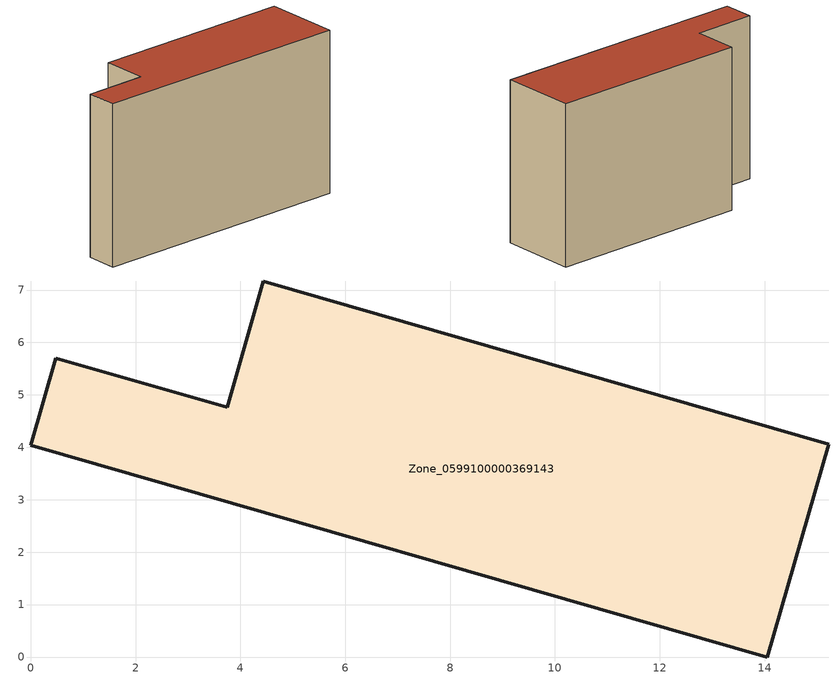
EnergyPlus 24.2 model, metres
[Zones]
Zone_0599100000369143
 floor ground (C_G): 14.05,0 0,4.04 0.47,5.7 3.75,4.77 4.44,7.17 15.22,4.06 z0
 wall outside (C_F): 0,4.04 14.05,0 15.22,4.06 4.44,7.17 3.75,4.77 0.47,5.7 0,4.04 z0:8.95
 roof outside (C_R): 0.47,5.7 0,4.04 14.05,0 15.22,4.06 4.44,7.17 3.75,4.77 z8.95
[BUILDING]
Pand.0599100000369143: North Axis=0; Terrain=City; Loads Convergence Tolerance Value=0.04; Temperature Convergence Tolerance Value=0.4; Solar Distribution=FullExterior; Maximum Number of Warmup Days=25; Minimum Number of Warmup Days=1
[Site:Location]
Rotterdam.The.Hague.AP_ZH_NLD Design_Conditions: Latitude=51.96; Longitude=4.45; Time Zone=1; Elevation=-4.5
[SITE:GROUNDTEMPERATURE:BUILDINGSURFACE]
18, 18, 18, 18, 18, 18, 18, 18, 18, 18, 18, 18
[MATERIAL] Thermal Absorptance=0.9; Solar Absorptance=0.7; Visible Absorptance=0.7
Name | Roughness | Thickness | Conductivity | Density | Specific Heat
G.TI.1992-2005 | MediumSmooth | 0.15 | 0.06 | 540 | 1210
F.TI.1992-2005 | Rough | 0.3 | 0.12 | 1920 | 840
R.TI.1992-2005 | MediumRough | 0.2 | 0.08 | 1500 | 1000
[CONSTRUCTION]
C_G: G.TI.1992-2005
C_F: F.TI.1992-2005
C_R: R.TI.1992-2005
[ZONE]
Zone_0599100000369143: Type=1; Multiplier=1; Ceiling Height=Autocalculate; Volume=Autocalculate; Floor Area=autocalculate; Part of Total Floor Area=Yes
[ZONEINFILTRATION:DESIGNFLOWRATE]
Infil_Zone_0599100000369143: Zone or ZoneList or Space or SpaceList=Zone_0599100000369143; Schedule=AlwaysOn; Design Flow Rate Calculation Method=Flow/Area; Flow Rate per Floor Area=0.0015; Constant Term Coefficient=1; Temperature Term Coefficient=0; Velocity Term Coefficient=0; Velocity Squared Term Coefficient=0
[HVACTEMPLATE:ZONE:IDEALLOADSAIRSYSTEM]
Zone_0599100000369143: Maximum Heating Supply Air Temperature=50; Minimum Cooling Supply Air Temperature=13; Maximum Heating Supply Air Humidity Ratio=0.0156; Minimum Cooling Supply Air Humidity Ratio=0.0077; Heating Limit=NoLimit; Cooling Limit=NoLimit; Dehumidification Control Type=ConstantSensibleHeatRatio; Cooling Sensible Heat Ratio=0.7; Dehumidification Setpoint=60; Humidification Control Type=None; Humidification Setpoint=30; Outdoor Air Method=None; Outdoor Air Flow Rate per Person=0.00944; Outdoor Air Flow Rate per Zone Floor Area=0; Outdoor Air Flow Rate per Zone=0; Demand Controlled Ventilation Type=None; Outdoor Air Economizer Type=NoEconomizer; Heat Recovery Type=None; Sensible Heat Recovery Effectiveness=0.7; Latent Heat Recovery Effectiveness=0.65
[ZONECONTROL:THERMOSTAT]
ThermostatControl_Zone_0599100000369143: Zone or ZoneList=Zone_0599100000369143; Control Type Schedule=DualSetpointControlType; Control 1=Thermostat_Zone_0599100000369143; Temperature Difference Between Cutout And Setpoint=0
[THERMOSTATSETPOINT:DUALSETPOINT]
Thermostat_Zone_0599100000369143: Heating Setpoint Temperature Schedule=HeatingSetpoint_Zone_0599100000369143; Cooling Setpoint Temperature Schedule=CoolingSetpoint_Zone_0599100000369143
[SCHEDULE:COMPACT]
HeatingSetpoint_Zone_0599100000369143: Through: 12/31, For: AllDays, Until: 24:00, 21
CoolingSetpoint_Zone_0599100000369143: Through: 12/31, For: AllDays, Until: 24:00, 24
DualSetpointControlType: Through: 12/31, For: AllDays, Until: 24:00, 4
AlwaysOn: Through: 12/31, For: AllDays, Until: 24:00, 1
